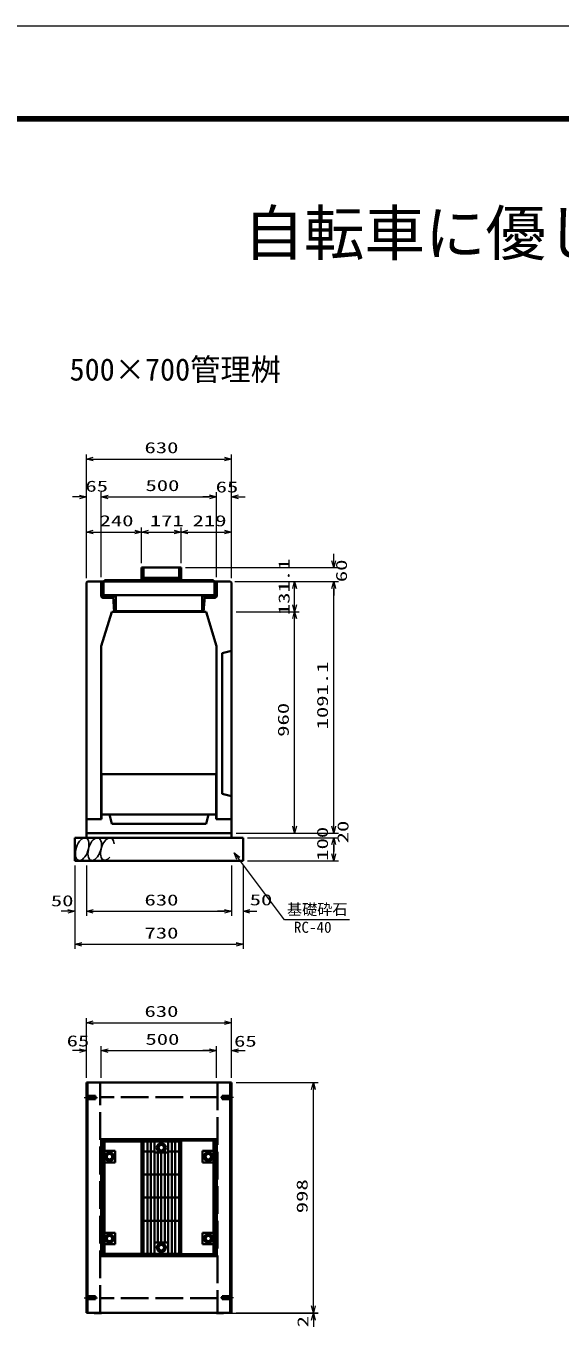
# Model space of a CAD drawing. Units: millimetres on the paper. Extents: x 0 to 841, y 0 to 594.
# Drawn here: x 254.8 to 370.7, y 311.9 to 594 of the extents above; entities that cross this region are included whole.
import ezdxf
from ezdxf.enums import TextEntityAlignment as Align

# ---------------------------------------------------------------- set-up
doc = ezdxf.new("R2010")
doc.units = ezdxf.units.MM
doc.linetypes.add('DASHED', pattern=[7.5, 6, -1.5])
doc.linetypes.add('USER2', pattern=[18.5, 12, -1.5, 3.5, -1.5])
for name, color, linetype, lineweight in [('D-BMK（構造物基準線）', 2, 'USER2', 18), ('D-STR-DIM（寸法）', 7, 'Continuous', 13), ('D-STR-HTXT(基礎砕石-旗)', 7, 'Continuous', 13), ('D-STR-STRF(グリ)', 7, 'Continuous', 25), ('D-STR（構造物）', 1, 'Continuous', 35), ('D-TTL-LINE（区切線）', 7, 'Continuous', 18), ('D-TTL（外枠）', 2, 'Continuous', 140)]:
    doc.layers.add(name, color=color, linetype=linetype, lineweight=lineweight)
doc.layers.add('D-STR-TXT(文字)', color=7, linetype='Continuous')
doc.styles.add('ＭＳ ゴシック', font='')
doc.styles.get('ＭＳ ゴシック').set_extended_font_data('MS Gothic')

# ---------------------------------------------------------------- blocks, each defined once
blk = doc.blocks.new('_Open30')
at = {"color": 7, "linetype": 'Continuous', "lineweight": 13}
for p, q in [((-1, 0.2679), (0, 0)), ((0, 0), (-1, -0.2679)), ((0, 0), (-1, 0))]:
    blk.add_line(p, q, dxfattribs=at)

msp = doc.modelspace()

# ---------------------------------------------------------------- linework, layer by layer
at = {"layer": 'D-BMK（構造物基準線）'}
for p, q in [((267.434, 361.646), (270.283, 361.646)), ((299.858, 361.646), (297.008, 361.646)), ((267.434, 318.246), (270.283, 318.246)), ((299.858, 318.246), (297.008, 318.246))]:
    msp.add_line(p, q, dxfattribs=at)
at = {"layer": 'D-STR-DIM（寸法）'}
for p, q in [((267.896, 492.901), (267.896, 501.109)), ((269.396, 500.109), (297.896, 500.109)), ((299.396, 492.906), (299.396, 501.109)), ((266.396, 491.901), (264.896, 491.901)), ((267.896, 474.303), (267.896, 492.901)), ((271.146, 474.488), (271.146, 492.901)), ((271.146, 475.488), (271.146, 492.901)), ((272.646, 491.901), (274.146, 491.901)), ((272.646, 491.901), (294.646, 491.901)), ((294.646, 491.906), (293.146, 491.906)), ((296.146, 474.488), (296.146, 492.906)), ((296.146, 475.488), (296.146, 492.901)), ((299.396, 474.25), (299.396, 492.906)), ((300.896, 491.906), (302.396, 491.906)), ((267.896, 474.303), (267.896, 485.262)), ((279.896, 477.548), (279.896, 485.262)), ((279.896, 477.548), (279.896, 485.262)), ((288.446, 477.548), (288.446, 485.262)), ((288.446, 477.548), (288.446, 485.262)), ((299.396, 474.303), (299.396, 485.262)), ((269.396, 484.262), (278.396, 484.262)), ((281.396, 484.262), (286.946, 484.262)), ((289.946, 484.262), (297.896, 484.262)), ((321.598, 478.048), (321.598, 479.548)), ((289.446, 476.548), (322.598, 476.548)), ((300.146, 473.548), (322.598, 473.548)), ((300.146, 473.548), (314.1, 473.548)), ((300.146, 473.548), (322.598, 473.548)), ((313.1, 468.495), (313.1, 472.048)), ((321.598, 420.495), (321.598, 472.048)), ((321.598, 472.048), (321.598, 470.548)), ((300.396, 466.995), (314.1, 466.995)), ((300.396, 466.995), (314.1, 466.995)), ((313.1, 420.495), (313.1, 465.495)), ((321.598, 420.495), (321.598, 421.995)), ((300.396, 418.995), (322.598, 418.995)), ((300.396, 418.995), (314.1, 418.995)), ((300.396, 418.995), (322.598, 418.995)), ((302.896, 417.995), (322.598, 417.995)), ((302.896, 417.995), (322.598, 417.995)), ((321.598, 414.495), (321.598, 416.495)), ((321.598, 416.495), (321.598, 414.995)), ((265.396, 411.995), (265.396, 401.028)), ((267.896, 411.995), (267.896, 401.028)), ((267.896, 411.995), (267.896, 401.028)), ((299.396, 411.995), (299.396, 401.028)), ((301.896, 411.995), (301.896, 401.028)), ((302.896, 412.995), (322.598, 412.995)), ((265.396, 410.995), (265.396, 393.871)), ((299.396, 410.995), (299.396, 401.028)), ((301.896, 410.995), (301.896, 393.871)), ((263.896, 402.028), (262.396, 402.028)), ((269.396, 402.028), (270.896, 402.028)), ((269.396, 402.028), (297.896, 402.028)), ((297.896, 402.028), (296.396, 402.028)), ((303.396, 402.028), (304.896, 402.028)), ((266.896, 394.871), (300.396, 394.871)), ((267.896, 365.896), (267.896, 378.873)), ((299.396, 372.853), (299.396, 378.873)), ((269.396, 377.873), (297.896, 377.873)), ((267.896, 365.896), (267.896, 372.822)), ((271.146, 365.896), (271.146, 372.822)), ((271.146, 365.896), (271.146, 372.822)), ((296.146, 365.896), (296.146, 372.822)), ((296.146, 365.896), (296.146, 372.822)), ((299.396, 365.896), (299.396, 372.822)), ((266.396, 371.822), (264.896, 371.822)), ((272.646, 371.822), (294.646, 371.822)), ((272.646, 371.822), (274.146, 371.822)), ((294.646, 371.822), (293.146, 371.822)), ((300.896, 371.822), (302.396, 371.822)), ((300.396, 364.896), (318.184, 364.896)), ((317.184, 316.496), (317.184, 363.396)), ((317.184, 316.496), (317.184, 317.996)), ((299.146, 314.896), (318.184, 314.896)), ((300.396, 314.996), (318.184, 314.996)), ((300.396, 314.996), (318.184, 314.996)), ((317.184, 313.396), (317.184, 311.896))]:
    msp.add_line(p, q, dxfattribs=at)
at = {"layer": 'D-STR-HTXT(基礎砕石-旗)'}
msp.add_lwpolyline([(325.018, 400.188), (310.914, 400.188), (300.91, 413.514)], dxfattribs=at)
at = {"layer": 'D-STR-STRF(グリ)'}
for centre in [(266.99, 415.519), (269.712, 415.519)]:
    msp.add_ellipse(centre, major_axis=(0.79, 2.421), ratio=0.5139, dxfattribs=at)
msp.add_ellipse((272.452, 415.519), major_axis=(0.79, 2.421), ratio=0.5139, start_param=5.3575563, end_param=10.3750652, dxfattribs=at)
at = {"layer": 'D-STR（構造物）'}
for p, q in [((279.896, 476.548), (279.896, 473.598)), ((280.196, 476.548), (279.896, 476.548)), ((280.196, 476.548), (280.196, 473.598)), ((280.296, 476.548), (288.046, 476.548)), ((280.296, 474.348), (280.296, 476.548)), ((288.046, 474.348), (280.296, 474.348)), ((280.446, 473.898), (280.446, 474.348)), ((287.896, 474.348), (287.896, 473.898)), ((288.046, 476.548), (288.046, 474.348)), ((288.146, 476.548), (288.146, 473.598)), ((288.446, 476.548), (288.146, 476.548)), ((288.446, 473.598), (288.446, 476.548)), ((268.146, 473.548), (267.896, 473.303)), ((267.896, 473.303), (267.896, 421.995)), ((268.146, 473.548), (299.146, 473.548)), ((271.096, 473.548), (271.396, 473.548)), ((271.096, 470.498), (271.096, 473.548)), ((271.396, 473.548), (271.396, 470.498)), ((271.596, 473.598), (295.696, 473.598)), ((271.596, 470.598), (271.596, 473.598)), ((279.896, 473.823), (271.821, 473.823)), ((271.821, 473.823), (271.821, 473.598)), ((288.146, 473.898), (280.196, 473.898)), ((295.471, 473.823), (288.446, 473.823)), ((295.471, 473.598), (295.471, 473.823)), ((295.696, 473.598), (295.696, 470.598)), ((296.196, 473.548), (295.896, 473.548)), ((295.896, 473.548), (295.896, 470.498)), ((296.196, 470.498), (296.196, 473.548)), ((299.146, 473.548), (299.396, 473.303)), ((299.396, 473.303), (299.396, 421.995)), ((295.696, 470.598), (271.596, 470.598)), ((271.596, 470.298), (274.021, 470.298)), ((273.646, 469.998), (271.596, 469.998)), ((271.821, 470.598), (271.821, 470.298)), ((273.646, 470.298), (273.646, 469.998)), ((273.696, 470.298), (273.946, 466.995)), ((274.021, 470.298), (274.021, 470.598)), ((274.271, 467.098), (274.271, 470.598)), ((293.021, 470.598), (293.021, 467.098)), ((293.271, 470.298), (293.271, 470.598)), ((295.696, 470.298), (293.271, 470.298)), ((293.596, 470.298), (293.346, 466.995)), ((293.646, 470.298), (293.646, 469.998)), ((293.646, 469.998), (295.696, 469.998)), ((295.471, 470.598), (295.471, 470.298)), ((271.146, 459.495), (273.396, 466.995)), ((273.396, 466.995), (293.896, 466.995)), ((293.021, 467.098), (274.271, 467.098)), ((296.146, 459.495), (293.896, 466.995)), ((271.146, 459.495), (271.146, 421.995)), ((296.146, 459.495), (296.146, 421.995)), ((297.396, 457.995), (299.396, 458.495)), ((297.396, 427.495), (297.396, 457.995)), ((271.221, 431.745), (296.071, 431.745)), ((271.221, 431.745), (271.221, 421.995)), ((296.071, 431.745), (296.071, 421.995)), ((297.396, 427.495), (299.396, 426.995)), ((267.896, 417.995), (267.896, 421.995)), ((267.896, 421.995), (271.221, 421.995)), ((267.896, 421.995), (271.146, 421.995)), ((271.221, 422.995), (296.071, 422.995)), ((273.396, 420.995), (272.896, 422.995)), ((273.396, 420.995), (293.896, 420.995)), ((293.896, 420.995), (294.396, 422.995)), ((299.396, 421.995), (296.071, 421.995)), ((296.146, 421.995), (299.396, 421.995)), ((299.396, 417.995), (299.396, 421.995)), ((265.396, 417.995), (265.396, 412.995)), ((265.396, 417.995), (301.896, 417.995)), ((267.896, 418.995), (299.396, 418.995)), ((301.896, 417.995), (301.896, 412.995)), ((265.396, 412.995), (301.896, 412.995)), ((267.896, 314.996), (267.896, 364.896)), ((267.896, 364.896), (299.396, 364.896)), ((268.146, 314.996), (268.146, 364.896)), ((299.146, 364.896), (299.146, 314.996)), ((299.396, 364.896), (299.396, 314.996)), ((271.096, 352.621), (271.096, 327.271)), ((271.096, 352.621), (296.196, 352.621)), ((271.396, 352.321), (271.396, 327.571)), ((271.396, 352.321), (279.891, 352.321)), ((271.821, 352.621), (271.821, 327.771)), ((279.896, 352.121), (271.821, 352.121)), ((274.171, 350.071), (271.821, 350.071)), ((274.171, 350.071), (274.171, 347.571)), ((279.896, 327.271), (279.896, 352.621)), ((280.196, 327.571), (280.196, 352.321)), ((280.196, 352.321), (288.146, 352.321)), ((288.046, 352.121), (280.296, 352.121)), ((280.296, 352.121), (280.296, 339.946)), ((282.671, 349.946), (280.296, 349.946)), ((281.171, 352.121), (281.171, 339.946)), ((281.921, 339.946), (281.921, 352.121)), ((282.671, 352.121), (282.671, 339.946)), ((283.478, 350.796), (283.824, 351.396)), ((283.824, 350.196), (283.478, 350.796)), ((283.824, 351.396), (284.517, 351.396)), ((284.517, 350.196), (283.824, 350.196)), ((284.517, 351.396), (284.863, 350.796)), ((284.863, 350.796), (284.517, 350.196)), ((285.671, 352.121), (285.671, 339.946)), ((288.046, 349.946), (285.671, 349.946)), ((286.421, 339.946), (286.421, 352.121)), ((287.171, 352.121), (287.171, 339.946)), ((288.046, 339.946), (288.046, 352.121)), ((288.146, 327.571), (288.146, 352.321)), ((288.446, 352.621), (288.446, 327.271)), ((288.446, 352.321), (295.896, 352.321)), ((293.121, 350.071), (293.121, 347.571)), ((295.471, 350.071), (293.121, 350.071)), ((295.471, 352.17), (295.471, 327.721)), ((295.896, 352.321), (295.896, 327.571)), ((296.196, 352.621), (296.196, 327.271)), ((274.171, 347.571), (271.821, 347.571)), ((272.574, 349.421), (272.228, 348.821)), ((272.228, 348.821), (272.574, 348.221)), ((273.267, 349.421), (272.574, 349.421)), ((272.574, 348.221), (273.267, 348.221)), ((273.613, 348.821), (273.267, 349.421)), ((273.267, 348.221), (273.613, 348.821)), ((282.671, 349.696), (285.671, 349.696)), ((283.421, 339.946), (283.421, 349.696)), ((284.171, 339.946), (284.171, 349.696)), ((284.921, 349.696), (284.921, 339.946)), ((293.121, 347.571), (295.471, 347.571)), ((294.024, 349.421), (293.678, 348.821)), ((293.678, 348.821), (294.024, 348.221)), ((294.717, 349.421), (294.024, 349.421)), ((294.024, 348.221), (294.717, 348.221)), ((295.063, 348.821), (294.717, 349.421)), ((294.717, 348.221), (295.063, 348.821)), ((280.296, 344.946), (288.046, 344.946)), ((288.046, 339.946), (280.296, 339.946)), ((280.296, 327.771), (280.296, 339.946)), ((288.046, 339.946), (280.296, 339.946)), ((281.171, 327.771), (281.171, 339.946)), ((281.921, 339.946), (281.921, 327.771)), ((282.671, 327.771), (282.671, 339.946)), ((283.421, 339.946), (283.421, 330.196)), ((284.171, 339.946), (284.171, 330.196)), ((284.921, 330.196), (284.921, 339.946)), ((285.671, 327.771), (285.671, 339.946)), ((286.421, 339.946), (286.421, 327.771)), ((287.171, 327.771), (287.171, 339.946)), ((288.046, 339.946), (288.046, 327.771)), ((280.296, 334.946), (288.046, 334.946)), ((274.171, 332.321), (271.821, 332.321)), ((272.228, 331.071), (272.574, 331.671)), ((272.574, 330.471), (272.228, 331.071)), ((272.574, 331.671), (273.267, 331.671)), ((273.267, 330.471), (272.574, 330.471)), ((273.267, 331.671), (273.613, 331.071)), ((273.613, 331.071), (273.267, 330.471)), ((274.171, 329.821), (274.171, 332.321)), ((282.671, 330.196), (285.671, 330.196)), ((293.121, 332.321), (295.471, 332.321)), ((293.121, 329.821), (293.121, 332.321)), ((293.678, 331.071), (294.024, 331.671)), ((294.024, 330.471), (293.678, 331.071)), ((294.024, 331.671), (294.717, 331.671)), ((294.717, 330.471), (294.024, 330.471)), ((294.717, 331.671), (295.063, 331.071)), ((295.063, 331.071), (294.717, 330.471)), ((271.096, 327.271), (296.196, 327.271)), ((271.396, 327.571), (279.891, 327.571)), ((274.171, 329.821), (271.821, 329.821)), ((279.896, 327.771), (271.821, 327.771)), ((280.196, 327.571), (288.146, 327.571)), ((288.046, 327.771), (280.296, 327.771)), ((283.824, 329.696), (283.478, 329.096)), ((283.478, 329.096), (283.824, 328.496)), ((284.517, 329.696), (283.824, 329.696)), ((283.824, 328.496), (284.517, 328.496)), ((284.863, 329.096), (284.517, 329.696)), ((284.517, 328.496), (284.863, 329.096)), ((288.446, 327.721), (295.471, 327.721)), ((288.446, 327.571), (295.896, 327.571)), ((295.471, 329.821), (293.121, 329.821)), ((299.396, 314.996), (267.896, 314.996)), ((269.646, 314.896), (269.546, 314.996)), ((271.146, 314.896), (269.646, 314.896)), ((271.146, 314.896), (271.246, 314.996)), ((296.146, 314.896), (296.046, 314.996)), ((296.146, 314.896), (297.646, 314.896)), ((297.646, 314.896), (297.746, 314.996))]:
    msp.add_line(p, q, dxfattribs=at)
at = {"layer": 'D-STR（構造物）', "linetype": 'DASHED'}
for p, q in [((270.896, 314.996), (270.896, 364.896)), ((296.396, 364.896), (296.396, 314.996)), ((267.896, 361.996), (269.896, 361.996)), ((267.896, 361.296), (269.896, 361.296)), ((269.896, 361.296), (269.896, 361.996)), ((296.403, 361.714), (270.903, 361.714)), ((299.396, 361.996), (297.396, 361.996)), ((297.396, 361.296), (297.396, 361.996)), ((299.396, 361.296), (297.396, 361.296)), ((267.896, 318.596), (269.896, 318.596)), ((267.896, 317.896), (269.896, 317.896)), ((269.896, 318.596), (269.896, 317.896)), ((296.403, 318.178), (270.903, 318.178)), ((297.396, 318.596), (297.396, 317.896)), ((299.396, 318.596), (297.396, 318.596)), ((299.396, 317.896), (297.396, 317.896))]:
    msp.add_line(p, q, dxfattribs=at)
at = {"layer": 'D-STR（構造物）'}
for centre, radius in [((284.171, 350.796), 0.95), ((284.171, 350.796), 0.6), ((272.921, 348.821), 0.95), ((272.921, 348.821), 0.6), ((294.371, 348.821), 0.95), ((294.371, 348.821), 0.6), ((272.921, 331.071), 0.95), ((272.921, 331.071), 0.6), ((294.371, 331.071), 0.95), ((294.371, 331.071), 0.6), ((284.171, 329.096), 0.95), ((284.171, 329.096), 0.95), ((284.171, 329.096), 0.6)]:
    msp.add_circle(centre, radius, dxfattribs=at)
for centre, radius, start, end in [((271.596, 470.498), 0.5, 180, 270), ((271.596, 470.498), 0.2, 180, 270), ((295.696, 470.498), 0.2, 270, 0), ((295.696, 470.498), 0.5, 270, 0)]:
    msp.add_arc(centre, radius, start, end, dxfattribs=at)
at = {"layer": 'D-TTL-LINE（区切線）'}
msp.add_line((841, 594), (0, 594), dxfattribs=at)
at = {"layer": 'D-TTL（外枠）'}
msp.add_line((820.9, 573.9), (20.1, 573.9), dxfattribs=at)

# ---------------------------------------------------------------- block references
at = {"layer": 'D-STR-DIM（寸法）', "xscale": 1.5, "yscale": 1.5}
for p, rotation in [((267.896, 500.109), 180), ((271.146, 491.901), 180), ((271.146, 491.901), 180), ((299.396, 491.906), 180), ((267.896, 484.262), 180), ((279.896, 484.262), 180), ((288.446, 484.262), 180), ((321.598, 476.548), 270), ((313.1, 473.548), 90), ((321.598, 473.548), 90), ((321.598, 473.548), 90), ((313.1, 466.995), 270), ((313.1, 466.995), 90), ((313.1, 418.995), 270), ((321.598, 418.995), 270), ((321.598, 418.995), 270), ((321.598, 417.995), 90), ((321.598, 417.995), 90), ((321.598, 412.995), 270), ((267.896, 402.028), 180), ((267.896, 402.028), 180), ((301.896, 402.028), 180), ((265.396, 394.871), 180), ((267.896, 377.873), 180), ((271.146, 371.822), 180), ((271.146, 371.822), 180), ((299.396, 371.822), 180), ((317.184, 364.896), 90), ((317.184, 314.996), 270), ((317.184, 314.996), 270), ((317.184, 314.896), 90)]:
    msp.add_blockref('_Open30', p, dxfattribs=dict(at, rotation=rotation))
for p in [(299.396, 500.109), (267.896, 491.901), (296.146, 491.906), (296.146, 491.901), (279.896, 484.262), (288.446, 484.262), (299.396, 484.262), (265.396, 402.028), (299.396, 402.028), (299.396, 402.028), (301.896, 394.871), (299.396, 377.873), (267.896, 371.822), (296.146, 371.822), (296.146, 371.822)]:
    msp.add_blockref('_Open30', p, dxfattribs=at)
at = {"layer": 'D-STR-HTXT(基礎砕石-旗)', "xscale": 1.5, "yscale": 1.5, "rotation": 126.89552}
msp.add_blockref('_Open30', (300.009, 414.714), dxfattribs=at)

# ---------------------------------------------------------------- texts
at = {"layer": 'D-STR-DIM（寸法）', "style": 'ＭＳ ゴシック', "width": 1.5}
for s, p in [('630', (280.521, 500.647)), ('65', (267.693, 492.294)), ('500', (280.729, 492.438)), ('65', (295.961, 492.13)), ('240', (270.771, 484.799)), ('171', (281.671, 484.799)), ('219', (290.958, 484.799)), ('50', (260.198, 402.395)), ('630', (280.521, 402.566)), ('50', (303.348, 402.603)), ('730', (280.521, 395.408)), ('630', (280.521, 378.41)), ('500', (280.729, 372.36)), ('65', (263.627, 372.011)), ('65', (299.961, 371.946))]:
    msp.add_text(s, height=2.405, dxfattribs=at).set_placement(p, align=Align.BOTTOM_LEFT)
for s, p in [('131.1', (312.725, 466.249)), ('60', (325.181, 473.406)), ('1091.1', (321.061, 441.48)), ('960', (312.563, 439.87)), ('20', (325.513, 416.777)), ('100', (321.061, 412.995)), ('998', (316.647, 336.571)), ('2', (316.822, 311.808))]:
    msp.add_text(s, height=2.405, rotation=90, dxfattribs=at).set_placement(p, align=Align.BOTTOM_LEFT)
at = {"layer": 'D-STR-HTXT(基礎砕石-旗)', "style": 'ＭＳ ゴシック'}
for s, p in [('基礎砕石', (311.449, 400.525)), ('RC-40', (312.937, 396.648))]:
    msp.add_text(s, height=2.405, dxfattribs=at).set_placement(p, align=Align.BOTTOM_LEFT)
at = {"layer": 'D-STR-TXT(文字)', "style": 'ＭＳ ゴシック'}
for s, height, p in [('自転車に優しい側溝 可変ﾀｲﾌﾟ 標準図', 9.621, (302.027, 541.419)), ('500×700管理桝', 4.811, (264.247, 515.671))]:
    msp.add_text(s, height=height, dxfattribs=at).set_placement(p, align=Align.BOTTOM_LEFT)

doc.saveas('drawing.dxf')
